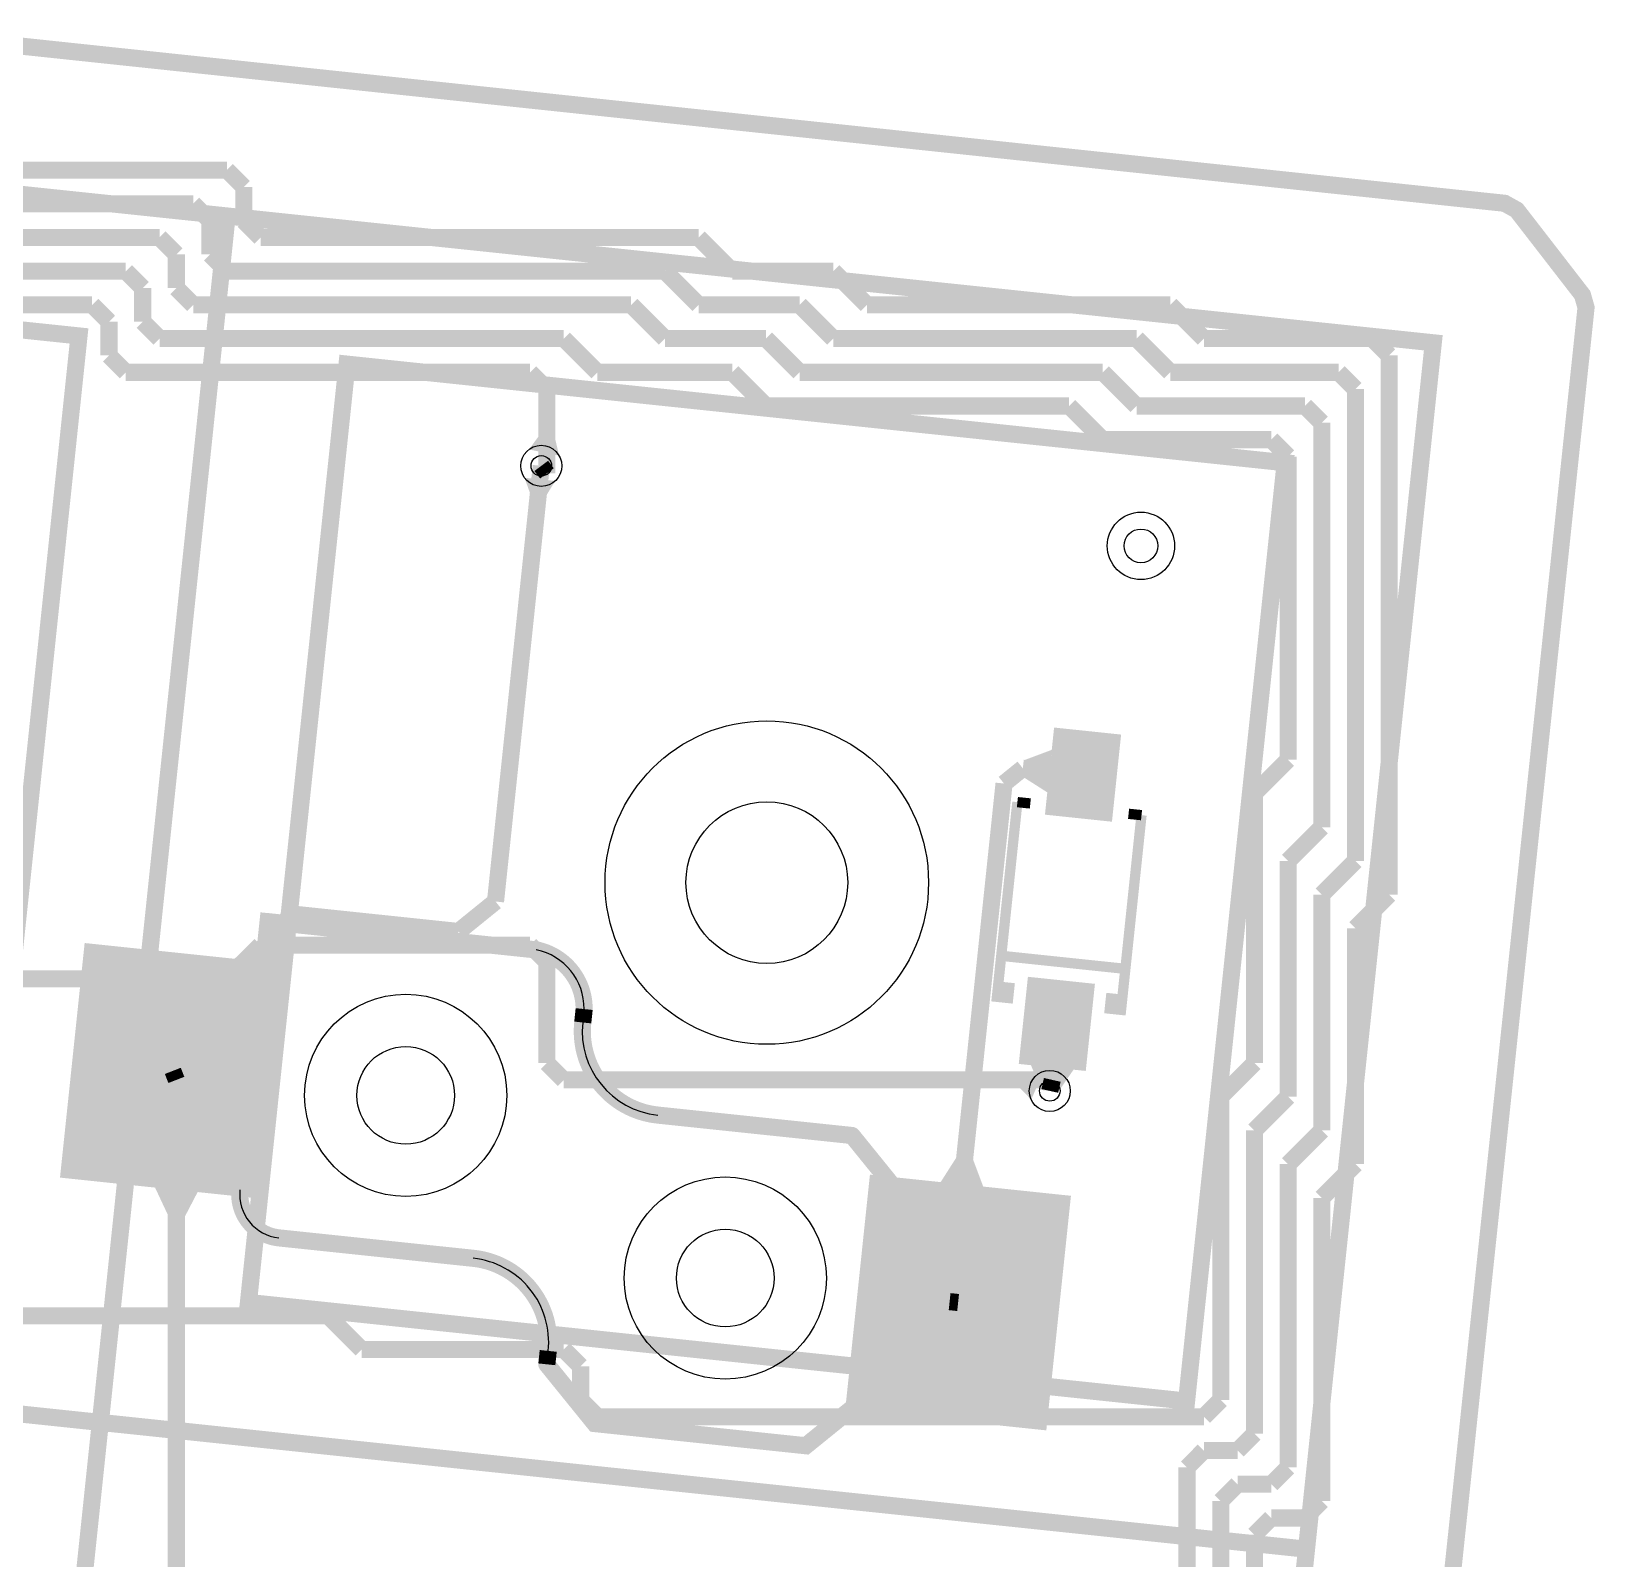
# Model space of a CAD drawing. Header units: millimetres. Extents: x -992 to -826, y 770 to 901.
# Drawn here: x -849.48 to -826.28, y 857.41 to 880.08 of the extents above; entities that cross this region are included whole.
import ezdxf

# ---------------------------------------------------------------- set-up
doc = ezdxf.new("R2010")
doc.units = ezdxf.units.MM
for name, color, linetype, true_color in [('BoardOutLine', 7, 'Continuous', 0xff00ff), ('BottomLayer', 7, 'Continuous', 0x0000ff), ('BottomPasteMaskLayer', 7, 'Continuous', 0x800000), ('BottomSilkLayer', 7, 'Continuous', 0x66cc33), ('BottomSolderMaskLayer', 7, 'Continuous', 0xaa00ff), ('Document', 7, 'Continuous', 0xffffff), ('Hole', 7, 'Continuous', 0x222222), ('Multi-Layer', 7, 'Continuous', 0xc0c0c0), ('TopLayer', 7, 'Continuous', 0xff0000), ('TopSilkLayer', 7, 'Continuous', 0xffcc00)]:
    doc.layers.add(name, color=color, linetype=linetype, true_color=true_color)

msp = doc.modelspace()

# ---------------------------------------------------------------- hatches: boundary and pattern name
at = {"layer": 'BottomLayer'}
for points in [[(-841.7091567183136, 873.4047421894845), (-842.1638481076964, 873.4525730251462), (-842.0851257302515, 873.2297536195074), (-841.8325196850394, 873.2031826263654)], [(-833.445872491745, 868.3489204978412), (-833.3100076200153, 869.6417830835663), (-834.3045212090425, 869.7463296926595), (-834.4404114808231, 868.4534417068836)], [(-834.3392913385827, 869.4155473710949), (-834.4056667513336, 868.7840233680469), (-834.7646659893321, 869.0133045466092), (-834.7381178562358, 869.2659156718315)], [(-849.0584455168912, 863.0679705359412), (-846.0748793497588, 862.754406908814), (-845.7090170180342, 866.2352298704599), (-848.6925831851664, 866.548818897638)], [(-845.8409067818136, 866.2490932181865), (-846.4724282448566, 866.3154711709425), (-846.036789433579, 866.6527813055627), (-845.7421996443994, 866.6218186436374)], [(-833.8346202692406, 864.6502921005844), (-833.6987299974601, 865.9431546863095), (-834.6932689865381, 866.0477012954027), (-834.8291592583187, 864.7548133096268)], [(-834.6476428752858, 864.7357378714759), (-834.0161214122429, 864.6693675387353), (-834.242156464313, 864.3412852425706), (-834.4947650495302, 864.367835915672)], [(-834.1200889001778, 864.5311328422658), (-834.5747752095506, 864.5790322580647), (-834.4513817627636, 864.7805740411483), (-834.1987782575566, 864.7539649479301)], [(-835.3566751333503, 862.9348768097537), (-835.9881991363984, 863.0012471424944), (-835.7589154178308, 863.360251460503), (-835.5063068326137, 863.3337033274069)], [(-837.4038608077217, 859.6307594615191), (-834.4202946405894, 859.317170434341), (-834.0544577089155, 862.7980187960377), (-837.0380238760479, 863.111582423165)], [(-847.647457454915, 862.9196799593601), (-847.015933451867, 862.8533070866143), (-847.204696469393, 862.4900457200916), (-847.4586969773941, 862.5167411734825)]]:
    msp.add_hatch(color=256, dxfattribs=at).paths.add_polyline_path(points)
at = {"layer": 'BottomPasteMaskLayer'}
for points in [[(-833.445872491745, 868.3489204978412), (-833.3100076200153, 869.6417830835663), (-834.3045212090425, 869.7463296926595), (-834.4404114808231, 868.4534417068836)], [(-849.0584455168912, 863.0679705359412), (-846.0748793497588, 862.754406908814), (-845.7090170180342, 866.2352298704599), (-848.6925831851664, 866.548818897638)], [(-833.8346202692406, 864.6502921005844), (-833.6987299974601, 865.9431546863095), (-834.6932689865381, 866.0477012954027), (-834.8291592583187, 864.7548133096268)], [(-837.4038608077217, 859.6307594615191), (-834.4202946405894, 859.317170434341), (-834.0544577089155, 862.7980187960377), (-837.0380238760479, 863.111582423165)]]:
    msp.add_hatch(color=256, dxfattribs=at).paths.add_polyline_path(points)
at = {"layer": 'BottomSilkLayer'}
for points in [[(-835.2050368300737, 865.9858902717807), (-834.8868021336043, 865.952440944882), (-834.9186614173229, 865.6493116586234), (-835.2368986537974, 865.682758445517)], [(-833.2111938023877, 865.7763271526544), (-833.5294310388622, 865.8097764795531), (-833.5612928625858, 865.5066446532894), (-833.2430556261113, 865.4731978663959)]]:
    msp.add_hatch(color=256, dxfattribs=at).paths.add_polyline_path(points)
at = {"layer": 'BottomSolderMaskLayer'}
for points in [[(-833.445872491745, 868.3489204978412), (-833.3100076200153, 869.6417830835663), (-834.3045212090425, 869.7463296926595), (-834.4404114808231, 868.4534417068836)], [(-849.0584455168912, 863.0679705359412), (-846.0748793497588, 862.754406908814), (-845.7090170180342, 866.2352298704599), (-848.6925831851664, 866.548818897638)], [(-833.8346202692406, 864.6502921005844), (-833.6987299974601, 865.9431546863095), (-834.6932689865381, 866.0477012954027), (-834.8291592583187, 864.7548133096268)], [(-837.4038608077217, 859.6307594615191), (-834.4202946405894, 859.317170434341), (-834.0544577089155, 862.7980187960377), (-837.0380238760479, 863.111582423165)]]:
    msp.add_hatch(color=256, dxfattribs=at).paths.add_polyline_path(points)
at = {"layer": 'Document'}
for points in [[(-833.7640030480062, 869.187802895606), (-833.9549758699518, 869.2078740157482), (-834.0352527305056, 868.4440843281689), (-833.8442799085599, 868.4240132080266)], [(-834.2715087630177, 868.9515976631955), (-834.2915798831599, 868.7606248412499), (-833.5277901955805, 868.680345440691), (-833.5077190754382, 868.8713182626367)], [(-846.2613360426722, 862.874470408941), (-845.8564973329948, 866.7262534925071), (-842.0047142494286, 866.3214147828297), (-841.9881330938097, 866.3207928316331), (-841.9716123720451, 866.3223379197631), (-841.9554340912306, 866.3260236727172), (-841.9398744130285, 866.331787175055), (-841.9251989396154, 866.3395300443585), (-841.9116581798789, 866.3491201106102), (-841.8994832732562, 866.3603936723225), (-841.8888820442057, 866.3731582909055), (-841.8800354546648, 866.3871960755757), (-841.8730945150469, 866.4022674027293), (-841.8681777065083, 866.4181150062941), (-841.8653689584875, 866.4344683692359), (-841.8647162160368, 866.4510483412577), (-841.8662306214056, 866.4675719038678), (-841.8698863238435, 866.4837570014776), (-841.875620920869, 866.4993273560626), (-841.8833365234752, 866.5140171832016), (-841.8929014270843, 866.5275757289902), (-841.9041523597326, 866.539771550385), (-841.9168972691062, 866.5503964659146), (-841.9309186008556, 866.5592691093157), (-841.9459770122271, 866.5662380254381), (-841.9618154576193, 866.5711842555692), (-841.9781635763272, 866.5740233680469), (-845.9562509525019, 866.9921361442724), (-845.9728507411146, 866.9927884883539), (-845.9893936621409, 866.9912685216757), (-846.0055966556982, 866.987602251833), (-846.0211824782792, 866.9818524110303), (-846.0358844465635, 866.9741173826949), (-846.0494510005389, 866.9645295180726), (-846.061650007853, 866.9532528716148), (-846.0722727357451, 866.9404803939025), (-846.0811374225962, 866.9264306301388), (-846.0880923879857, 866.9113439807026), (-846.09301862804, 866.8954785877446), (-846.0958318516638, 866.879105918212), (-846.5139446278893, 862.9010185420373), (-846.514558330854, 862.8844423259227), (-846.5130063921442, 862.8679275126252), (-846.5093152864615, 862.85175583025), (-846.5035479808034, 862.8362031533919), (-846.4958028603023, 862.8215347969594), (-846.4862120498624, 862.8080009901369), (-846.474939160225, 862.7958326076958), (-846.4621764969147, 862.785237231476), (-846.4481417796774, 862.7763956092226), (-846.433074428373, 862.7694585711893), (-846.4172314786854, 862.7645444571081), (-846.4008831973207, 862.761737097418), (-846.3843084714965, 862.7610843831916), (-846.3677900513726, 862.7625974491564), (-846.351609726583, 862.7662504837456), (-846.3360435191546, 862.7719811694205), (-846.3213569748157, 862.7796917457534), (-846.3078006330198, 862.7892506771332), (-846.2956057529657, 862.8004948966469), (-846.2849803685186, 862.8132325878568), (-846.2761057393375, 862.8272464570193), (-846.2691332587452, 862.842297439924), (-846.2641818710924, 862.8581287801173), (-846.2613360426722, 862.874470408941)], [(-842.0172237744476, 866.3231623063248), (-841.9778346279161, 866.3139388754346), (-841.9389878027437, 866.3026472539439), (-841.9007918115607, 866.2893189832603), (-841.8633533489929, 866.2739912938578), (-841.8267769936261, 866.2567070012788), (-841.7911649158829, 866.2375143865357), (-841.756616592624, 866.2164670612456), (-841.723228529276, 866.1936238178739), (-841.6910939902579, 866.1690484655071), (-841.6603027384609, 866.1428096516114), (-841.6309407845107, 866.1149806702774), (-841.6030901465087, 866.0856392574834), (-841.576828620928, 866.0548673739524), (-841.5522295653004, 866.0227509762077), (-841.5293616933039, 865.9893797764657), (-841.5082888828213, 865.9548469920395), (-841.4890699975067, 865.9192490849504), (-841.4717587223599, 865.8826854924755), (-841.4564034137653, 865.8452583493862), (-841.4430469644151, 865.8070722026491), (-841.4317266834962, 865.7682337193912), (-841.4224741924717, 865.7288513889407), (-841.4153153367521, 865.6890352197797), (-841.4102701134996, 865.6488964322521), (-841.4073526157692, 865.6085471478858), (-841.406570993142, 865.5681000762003), (-841.4058231876621, 865.5520732510773), (-841.4030606837789, 865.5362686027469), (-841.3983275707919, 865.5209383718937), (-841.3916993887344, 865.5063272275454), (-841.3832819227622, 865.4926683621766), (-841.3732095148318, 865.4801797699804), (-841.3616429196168, 865.4690607677012), (-841.3487667388769, 865.4594888135584), (-841.3347864752329, 865.4516166750304), (-841.319925252364, 865.4455699906998), (-841.3044202539743, 865.4414452650736), (-841.2885189383642, 865.439308328381), (-841.2724750890197, 865.4391932859282), (-841.2565447642511, 865.441101973782), (-841.2409822105275, 865.4450039294655), (-841.2260358047271, 865.4508368781371), (-841.2119440900657, 865.4585077264904), (-841.1989319689699, 865.4678940485147), (-841.1872071136554, 865.4788460394028), (-841.1769566516988, 865.4911889064211), (-841.1683441794984, 865.5047256585852), (-841.1615071512919, 865.5192402506175), (-841.1565546853994, 865.5345010310084), (-841.1535658227062, 865.5502644391538), (-841.1525882651766, 865.5662788925579), (-841.1533240555511, 865.6129698495015), (-841.1561972708089, 865.6595781264689), (-841.1612018822198, 865.7060059275411), (-841.1683273888468, 865.7521558354836), (-841.1775588395801, 865.797931016151), (-841.1888768645083, 865.8432354216709), (-841.2022577155608, 865.8879739919754), (-841.2176733163375, 865.9320528542619), (-841.2350913210207, 865.9753795199614), (-841.2544751822439, 866.0178630788032), (-841.2757842277781, 866.0594143895671), (-841.2989737458721, 866.0999462671248), (-841.3239950790688, 866.1393736653758), (-841.3507957263014, 866.1776138556957), (-841.3793194530533, 866.2145866005216), (-841.4095064093525, 866.2502143217112), (-841.4412932553524, 866.2844222633207), (-841.4746132942339, 866.3171386484622), (-841.5093966121526, 866.348294829909), (-841.545570224936, 866.3778254341355), (-841.583058231222, 866.4056684984869), (-841.6217819717199, 866.4317656011928), (-841.6616601942565, 866.4560619839503), (-841.7026092242644, 866.4785066668217), (-841.7445431403521, 866.4990525552017), (-841.7873739545887, 866.5176565386356), (-841.8310117971249, 866.5342795812744), (-841.8753651047623, 866.5488868037826), (-841.9203408130765, 866.5614475565238), (-841.9658445516892, 866.5719354838711), (-841.9823000377949, 866.5742245067705), (-841.9989135223788, 866.5743460747985), (-842.0154007441082, 866.5722981078925), (-842.0314796020431, 866.5681156473347), (-842.0468749824607, 866.5618702561861), (-842.0613234661291, 866.5536687948229), (-842.0745778354819, 866.5436515925256), (-842.0864113045805, 866.531990046406), (-842.0966213994838, 866.5188836887552), (-842.1050334226339, 866.5045567729906), (-842.11150344198, 866.4892544366178), (-842.1159207536948, 866.4732385068596), (-842.118209776349, 866.4567830207199), (-842.1183313441295, 866.4401695361341), (-842.1162833769778, 866.4236823144352), (-842.1121009161803, 866.4076034565627), (-842.1058555248023, 866.392208076238), (-842.0976540632239, 866.3777595926919), (-842.087636860729, 866.3645052234883), (-842.0759753144332, 866.3526717545635), (-842.0628689566302, 866.3424616598555), (-842.0485420407402, 866.3340496369188), (-842.033239704271, 866.3275796178009), (-842.017223774447, 866.3231623063247)], [(-834.1583261366524, 865.1398399796801), (-834.349298958598, 865.1599110998224), (-834.2690220980443, 865.9237007874017), (-834.0780492760987, 865.9036271272544)], [(-841.4058674117349, 865.581612903226), (-841.4267818135637, 865.3826060452122), (-841.42740376476, 865.3660248895935), (-841.4258586766298, 865.3495041678291), (-841.4221729236755, 865.3333258870149), (-841.4164094213376, 865.317766208813), (-841.408666552034, 865.3030907354001), (-841.3990764857822, 865.289549975664), (-841.38780292407, 865.2773750690416), (-841.375038305487, 865.2667738399913), (-841.361000520817, 865.2579272504505), (-841.3459291936636, 865.2509863108327), (-841.330081590099, 865.2460695022942), (-841.3137282271573, 865.2432607542735), (-841.2971482551357, 865.2426080118228), (-841.2806246925257, 865.2441224171915), (-841.2644395949162, 865.2477781196292), (-841.2488692403313, 865.2535127166547), (-841.2341794131924, 865.2612283192607), (-841.2206208674039, 865.2707932228697), (-841.2084250460091, 865.2820441555176), (-841.1978001304794, 865.2947890648909), (-841.1889274870783, 865.3088103966401), (-841.1819585709557, 865.3238688080112), (-841.1770123408245, 865.3397072534032), (-841.1741732283465, 865.3560553721109), (-841.1532562865127, 865.5550622301246), (-841.1526040692229, 865.5716619864651), (-841.1541241347088, 865.58820486103), (-841.1577904742289, 865.6044078006546), (-841.1635403556988, 865.6199935685546), (-841.1712753970544, 865.6346954879253), (-841.1808632495956, 865.6482620048549), (-841.1921398625107, 865.6604609924817), (-841.2049122898297, 865.6710837227491), (-841.2189619917841, 865.6799484378007), (-841.2340485740829, 865.6869034599068), (-841.249913901125, 865.6918297867134), (-841.2662865127709, 865.6946431274043), (-841.2828862691016, 865.6952953449415), (-841.2994291436892, 865.6937752797021), (-841.3156320833684, 865.6901089404233), (-841.3312178513543, 865.6843590591857), (-841.3459197708402, 865.6766240180493), (-841.3594862879127, 865.6670361657101), (-841.3716852757075, 865.6557595529769), (-841.3823080061652, 865.6429871258161), (-841.3911727214261, 865.6289374239938), (-841.3981277437571, 865.6138508417987), (-841.4030540708, 865.59798551483), (-841.4058674117349, 865.5816129032261)], [(-841.1736347472696, 865.3563322326646), (-841.177688665186, 865.3075059292305), (-841.1796090104964, 865.258549270527), (-841.1793921279173, 865.2095554431662), (-841.177038430274, 865.1606177045086), (-841.1725523977154, 865.1118292051527), (-841.1659425691855, 865.0632828116273), (-841.1572215261704, 865.0150709296246), (-841.1464058687502, 864.9672853281103), (-841.1335161840013, 864.920016964646), (-841.1185770068099, 864.8733558122561), (-841.1016167731709, 864.8273906881681), (-841.0826677660621, 864.7822090847536), (-841.0617660539939, 864.737897002991), (-841.0389514223559, 864.6945387887664), (-841.0142672976866, 864.652216972326), (-840.9877606650133, 864.6110121111826), (-840.9594819784182, 864.57100263678), (-840.9294850650022, 864.5322647052009), (-840.8978270224266, 864.4948720522087), (-840.8645681102314, 864.4588958528943), (-840.8297716351335, 864.4244045861985), (-840.7935038305262, 864.3914639045651), (-840.7558337304064, 864.3601365089745), (-840.7168330379724, 864.3304820295965), (-840.6765759891398, 864.302556912286), (-840.6351392112374, 864.2764143111418), (-840.5926015771508, 864.25210398733), (-840.5490440551919, 864.229672214366), (-840.5045495549788, 864.2091616900358), (-840.4592027696225, 864.1906114551218), (-840.4130900145169, 864.1740568190913), (-840.3662990630424, 864.1595292928868), (-840.3189189794928, 864.1470565289454), (-840.2710399495458, 864.1366622685653), (-840.2227531085996, 864.1283662967139), (-840.1741503683008, 864.1221844043689), (-840.1577535786163, 864.1193969251444), (-840.1418616638775, 864.1144906232454), (-840.1267471815522, 864.1075496451856), (-840.1126693555977, 864.0986930335998), (-840.0998696305884, 864.0880726855796), (-840.0885675307723, 864.0758707475312), (-840.0789568950768, 864.0622964912379), (-840.0712025526349, 864.0475827247018), (-840.0654374958501, 864.0319817993236), (-840.0617605994838, 864.0157612818997), (-840.0602349248838, 863.9991993656639), (-840.0608866384381, 863.9825800990786), (-840.0637045628026, 863.9661885142052), (-840.0686403686011, 863.950305738204), (-840.0756094033073, 863.9352041718067), (-840.0844921430953, 863.9211428174535), (-840.0951362427567, 863.9083628372193), (-840.1073591485277, 863.8970834167156), (-840.1209512290143, 863.8874980059036), (-840.1356793705166, 863.8797710012917), (-840.1512909750934, 863.8740349264207), (-840.1675182927925, 863.8703881589917), (-840.1840830137505, 863.8688932436202), (-840.2007010414022, 863.8695758191518), (-840.2543530909691, 863.8762813055716), (-840.3077005285545, 863.8850879436326), (-840.360661100065, 863.8959821547626), (-840.4131531478993, 863.9089471416514), (-840.4650957368524, 863.9239629141497), (-840.5164087789058, 863.941006320091), (-840.5670131567124, 863.9600510809894), (-840.6168308455833, 863.9810678325562), (-840.6657850337913, 864.0040241699766), (-840.7138002410031, 864.0288846978726), (-840.7608024346596, 864.0556110848777), (-840.8067191441229, 864.0841621227383), (-840.8514795724163, 864.1144937898514), (-840.8950147053826, 864.1465593191388), (-840.9372574180938, 864.1803092701557), (-840.9781425783493, 864.215691605321), (-841.0176071470988, 864.2526517701513), (-841.0555902756406, 864.2911327773761), (-841.0920333994411, 864.3310752948046), (-841.1268803284331, 864.3724177368066), (-841.1600773336527, 864.4150963592693), (-841.1915732300816, 864.4590453578815), (-841.2213194555674, 864.5041969695936), (-841.2492701456988, 864.5504815771003), (-841.2753822045229, 864.5978278161783), (-841.2996153709918, 864.6461626857214), (-841.3219322810405, 864.6954116602969), (-841.3422985251962, 864.7454988050534), (-841.3606827016331, 864.7963468928011), (-841.377056464589, 864.8478775230857), (-841.3913945680714, 864.9000112430699), (-841.4036749047822, 864.9526676700389), (-841.4138785402043, 865.0057656153384), (-841.4219897417963, 865.0592232095566), (-841.4279960032493, 865.1129580287544), (-841.4318880637699, 865.1668872215517), (-841.4336599223593, 865.2209276368721), (-841.433308847066, 865.2749959521501), (-841.4308353791977, 865.3290088018025), (-841.4262433324868, 865.382882905766), (-841.4234558532625, 865.3992796954508), (-841.4185495513636, 865.4151716101898), (-841.411608573304, 865.4302860925154), (-841.4027519617183, 865.4443639184702), (-841.3921316136981, 865.4571636434799), (-841.3799296756497, 865.4684657432962), (-841.3663554193563, 865.4780763789919), (-841.35164165282, 865.485830721434), (-841.3360407274417, 865.4915957782191), (-841.3198202100177, 865.4952726745854), (-841.3032582937816, 865.4967983491855), (-841.2866390271962, 865.4961466356312), (-841.2702474423226, 865.4933287112667), (-841.2543646663212, 865.4883929054681), (-841.2392630999236, 865.4814238707618), (-841.2252017455703, 865.4725411309736), (-841.2124217653361, 865.4618970313119), (-841.2011423448324, 865.4496741255406), (-841.1915569340204, 865.4360820450538), (-841.1838299294086, 865.4213539035511), (-841.1780938545376, 865.4057422989741), (-841.1744470871088, 865.3895149812748), (-841.1729521717376, 865.3729502603164), (-841.1736347472696, 865.3563322326646)], [(-841.932153924308, 860.2176022352046), (-841.2201600203201, 859.3383616967235), (-841.2088810578399, 859.3261634729861), (-841.1961063026461, 859.31554192476), (-841.182054365145, 859.3066788152918), (-841.1669657117662, 859.2997258162127), (-841.1510985499349, 859.2948019120302), (-841.134724409449, 859.2919913639829), (-838.001965963932, 858.962725425451), (-837.9853655152524, 858.9620704477957), (-837.9688216051909, 858.963587989218), (-837.9526173365624, 858.9672520812348), (-837.9370300001674, 858.9730000231448), (-837.9223263297341, 858.9807334549755), (-837.9087579375159, 858.9903200406402), (-836.9745796291593, 859.7468021336044), (-836.9623814054219, 859.7580810960847), (-836.9517598571958, 859.7708558512785), (-836.9428967477276, 859.7849077887795), (-836.9359437486485, 859.7999964421583), (-836.9310198444659, 859.8158636039897), (-836.9282092964187, 859.8322377444756), (-836.5989433578868, 862.9649961899926), (-836.5982880119303, 862.981596494243), (-836.5998051524059, 862.9981403107407), (-836.6034688180973, 863.0143445426952), (-836.6092163165782, 863.0299319042662), (-836.616949297001, 863.0446356654624), (-836.626535433071, 863.0582042164086), (-837.2050215900433, 863.7725730251462), (-837.2163005525235, 863.7847712488837), (-837.2290753077174, 863.7953927971097), (-837.2431272452184, 863.804255906578), (-837.2582158985972, 863.8112089056572), (-837.2740830604286, 863.8161328098396), (-837.2904572009145, 863.8189433578868), (-840.124856489713, 864.1168503937009), (-840.141437645332, 864.1174723448976), (-840.1579583670966, 864.1159272567676), (-840.174136647911, 864.1122415038135), (-840.1896963261132, 864.1064780014757), (-840.2043717995264, 864.0987351321721), (-840.2179125592627, 864.0891450659204), (-840.2300874658854, 864.0778715042082), (-840.2406886949359, 864.0651068856251), (-840.2495352844768, 864.0510691009549), (-840.2564762240949, 864.0359977738013), (-840.2613930326334, 864.0201501702365), (-840.2642017806542, 864.0037968072947), (-840.2648545231049, 863.987216835273), (-840.263340117736, 863.9706932726629), (-840.2596844152982, 863.9545081750531), (-840.2539498182726, 863.938937820468), (-840.2462342156664, 863.924247993329), (-840.2366693120573, 863.9106894475404), (-840.225418379409, 863.8984936261456), (-840.2126734700355, 863.8878687106161), (-840.198652138286, 863.878996067215), (-840.1835937269146, 863.8720271510925), (-840.1677552815224, 863.8670809209615), (-840.1514071628144, 863.8642418084838), (-837.3693218186437, 863.571833883668), (-836.8570510541022, 862.9392303784609), (-837.1753187706377, 859.91110490221), (-838.0277317754636, 859.2208331216664), (-841.0558572517145, 859.539103378207), (-841.7347320294641, 860.3774726949455), (-841.7460101565881, 860.3896732016891), (-841.7587842834421, 860.4002972404382), (-841.7728358411794, 860.409163030949), (-841.7879244037572, 860.4161188770914), (-841.8037918016931, 860.4210457624126), (-841.8201665394159, 860.4238593865408), (-841.8367684406303, 860.4245116075882), (-841.8533134422105, 860.4229912658722), (-841.8695184545996, 860.4193243748604), (-841.8851062055498, 860.4135736760732), (-841.899809984327, 860.4058375655585), (-841.9133782052062, 860.396248410309), (-841.9255787121721, 860.3849702834256), (-841.9362027511729, 860.372196156781), (-841.9450685419607, 860.3581445992185), (-841.9520243884007, 860.3430560367777), (-841.9569512740346, 860.3271886389389), (-841.9597648984856, 860.3108139012716), (-841.9604171198603, 860.2942120000702), (-841.9588967784704, 860.2776669984598), (-841.955229887778, 860.2614619859985), (-841.949479189298, 860.2458742349351), (-841.9417430790733, 860.2311704560052), (-841.9321539240913, 860.2176022349371)], [(-845.7955575311152, 862.2998501397004), (-845.8281098067469, 862.3043061443774), (-845.8603180405578, 862.3107973924278), (-845.89205511358, 862.3192982642927), (-845.9231957664155, 862.3297752088598), (-845.9536170936083, 862.3421868758835), (-845.9831990287262, 862.3564842791848), (-846.0118248182367, 862.3726109899893), (-846.0393814823086, 862.3905033596399), (-846.0657602607183, 862.4100907708033), (-846.0908570421038, 862.431295916183), (-846.1145727748692, 862.4540351036327), (-846.1368138581207, 862.4782185864728), (-846.1574925110883, 862.5037509177006), (-846.1765271195787, 862.5305313266986), (-846.193842558088, 862.5584541169551), (-846.2093704863063, 862.5874090832256), (-846.2230496188423, 862.6172819464888), (-846.2348259671035, 862.6479548049814), (-846.2446530523772, 862.6793065995314), (-846.2524920892726, 862.7112135913519), (-846.2583121387977, 862.743549850412), (-846.2620902304695, 862.7761877524554), (-846.2638114529733, 862.8089984827059), (-846.2634690130141, 862.8418525442714), (-846.2610642621287, 862.8746202692407), (-846.2604120443524, 862.8912200258769), (-846.2619321094357, 862.907762900795), (-846.2655984486431, 862.923965840813), (-846.2713483298929, 862.9395516091298), (-846.279083371121, 862.9542535289231), (-846.288671223625, 862.9678200462645), (-846.2999478365871, 862.9800190342764), (-846.3127202640294, 862.9906417648879), (-846.326769966173, 862.9995064802295), (-846.3418565487144, 863.006461502561), (-846.3577218760386, 863.0113878295199), (-846.3740944879913, 863.0142011702845), (-846.3906942446373, 863.0148533878134), (-846.4072371195327, 863.0133333224836), (-846.4234400594961, 863.0096669830348), (-846.4390258277272, 863.0039171015527), (-846.4537277474052, 862.9961820601054), (-846.4672942646038, 862.9865942073993), (-846.4794932524476, 862.9753175942556), (-846.4901159828687, 862.962545166655), (-846.4989806980009, 862.9484954643792), (-846.5059357201077, 862.9334088817342), (-846.5108620468302, 862.9175435543366), (-846.5136753873509, 862.901170942342), (-846.5168658131922, 862.8606153375434), (-846.5179292153682, 862.8199483352759), (-846.5168626787984, 862.7792814150904), (-846.5136691271554, 862.7387260563133), (-846.5083573148518, 862.6983934324503), (-846.5009418030406, 862.6583941064284), (-846.4914429197001, 862.6188377275129), (-846.4798867039084, 862.5798327307278), (-846.4663048344635, 862.5414860396058), (-846.4507345430429, 862.5039027730807), (-846.433218512141, 862.4671859573273), (-846.413804758065, 862.4314362433381), (-846.3925464993082, 862.3967516310114), (-846.3695020106638, 862.3632272005055), (-846.3447344634774, 862.3309548515982), (-846.3183117524768, 862.3000230517637), (-846.2903063096535, 862.2705165936587), (-846.2607949057068, 862.2425163626825), (-846.2298584395937, 862.2160991152472), (-846.1975817167627, 862.1913372683672), (-846.164053216678, 862.168298701144), (-846.1293648502733, 862.147046568691), (-846.093611707998, 862.1276391290077), (-846.0568917991478, 862.1101295832776), (-846.0193057831948, 862.0945659300305), (-845.9809566938504, 862.0809908335636), (-845.9419496566229, 862.0694415069878), (-845.9023916006381, 862.0599496102158), (-845.8623909655175, 862.0525411631737), (-845.8220574041148, 862.0472364744732), (-845.8054345364487, 862.0465494639171), (-845.7888644964772, 862.0480412709718), (-845.7726316435158, 862.0516862946589), (-845.7570145503962, 862.0574219825379), (-845.742281222864, 862.0651499041714), (-845.7286845003171, 862.0747374402955), (-845.7164577168165, 862.0860200587052), (-845.7058106968284, 862.0988041378007), (-845.696926154415, 862.1128702893374), (-845.6899565576697, 862.127977123359), (-845.6850215122038, 862.1438653907031), (-845.6822057085885, 862.1602624319895), (-845.6815574689759, 862.176886856742), (-845.6830879178394, 862.1934533723451), (-845.6867707910669, 862.2096776799647), (-845.6925428866798, 862.2252813534163), (-845.7003051494456, 862.2399966172502), (-845.7099243707705, 862.2535709420604), (-845.7212354746983, 862.2657713781543), (-845.7340443507876, 862.2763885532155), (-845.7481311852513, 862.2852402653516), (-845.7632542331922, 862.2921746098716), (-845.7791539672003, 862.2970725861295), (-845.7955575311152, 862.2998501397004)], [(-842.911742443485, 861.9965455930914), (-845.7958826517654, 862.2996799593601), (-845.8124588678796, 862.3002936623243), (-845.8289736811766, 862.2987417236141), (-845.8451453635515, 862.295050617931), (-845.8606980404091, 862.2892833122726), (-845.8753663968412, 862.2815381917715), (-845.8889002036633, 862.2719473813313), (-845.901068586104, 862.260674491694), (-845.9116639623232, 862.247911828384), (-845.9205055845764, 862.2338771111469), (-845.9274426226095, 862.2188097598427), (-845.9323567366906, 862.2029668101553), (-845.9351640963806, 862.1866185287911), (-845.935816810607, 862.1700438029673), (-845.9343037446422, 862.1535253828436), (-845.9306507100533, 862.1373450580543), (-845.9249200243786, 862.1217788506262), (-845.917209448046, 862.1070923062874), (-845.9076505166666, 862.0935359644918), (-845.8964062971535, 862.0813410844377), (-845.883668605944, 862.0707156999905), (-845.869654736782, 862.0618410708094), (-845.8546037538778, 862.0548685902168), (-845.8387724136849, 862.0499172025636), (-845.8224307848617, 862.0470713741429), (-842.9382931165864, 861.7439370078741), (-842.9217119609674, 861.7433150566776), (-842.9051912392028, 861.7448601448077), (-842.8890129583885, 861.7485458977619), (-842.8734532801865, 861.7543094000997), (-842.8587778067734, 861.7620522694033), (-842.8452370470371, 861.7716423356551), (-842.8330621404145, 861.7829158973673), (-842.8224609113641, 861.7956805159503), (-842.8136143218233, 861.8097183006204), (-842.8066733822053, 861.824789627774), (-842.8017565736668, 861.8406372313386), (-842.798947825646, 861.8569905942804), (-842.7982950831953, 861.8735705663022), (-842.7998094885642, 861.8900941289122), (-842.8034651910019, 861.9062792265219), (-842.8091997880274, 861.9218495811069), (-842.8169153906335, 861.936539408246), (-842.8264802942426, 861.9500979540344), (-842.8377312268908, 861.9622937754293), (-842.8504761362643, 861.9729186909589), (-842.8644974680137, 861.98179133436), (-842.879555879385, 861.9887602504824), (-842.895394324777, 861.9937064806136), (-842.911742443485, 861.9965455930914)], [(-841.9385445770893, 860.5098653797309), (-841.9344861602254, 860.5586940913097), (-841.9325615461831, 860.6076533568544), (-841.9327743987859, 860.6566499742444), (-841.9351243128334, 860.7055906702535), (-841.9396068148726, 860.7543822781114), (-841.9462133717138, 860.8029319148617), (-841.9549314066752, 860.8511471581805), (-841.9657443235245, 860.8989362223176), (-841.9786315380727, 860.9462081328256), (-841.9935685173591, 860.9928728997455), (-842.0105268263546, 861.038841688917), (-842.0294741820921, 861.0840269910898), (-842.0503745151226, 861.1283427885113), (-842.0731880381792, 861.1717047186763), (-842.0978713219191, 861.2140302349248), (-842.1243773775984, 861.2552387635834), (-842.1526557465234, 861.2952518573509), (-842.182652596106, 861.3339933446352), (-842.2143108223445, 861.3713894745595), (-842.2475701585298, 861.4073690573587), (-842.282367289973, 861.4418635999011), (-842.3186359745357, 861.474807436077), (-842.3563071687329, 861.5061378518042), (-842.3953091591691, 861.5357952044154), (-842.4355676990558, 861.5637230361979), (-842.4770061495539, 861.5898681818699), (-842.5195456256672, 861.6141808697897), (-842.5631051464143, 861.6366148167044), (-842.6076017889885, 861.6571273158576), (-842.6529508466158, 861.6756793182889), (-842.6990659898077, 861.6922355071702), (-842.7458594307047, 861.7067643650367), (-842.7932420901941, 861.7192382337868), (-842.8411237674878, 861.7296333673324), (-842.8894133118339, 861.7379299768046), (-842.9380187960377, 861.7441122682247), (-842.9544155857221, 861.7468997474494), (-842.9703075004606, 861.7518060493485), (-842.9854219827859, 861.7587470274084), (-842.9994998087402, 861.7676036389942), (-843.0122995337495, 861.7782239870144), (-843.0236016335655, 861.7904259250628), (-843.0332122692607, 861.8040001813561), (-843.0409666117026, 861.8187139478921), (-843.0467316684874, 861.8343148732702), (-843.0504085648536, 861.850535390694), (-843.0519342394535, 861.8670973069297), (-843.0512825258993, 861.8837165735149), (-843.0484646015348, 861.9001081583882), (-843.0435287957364, 861.9159909343894), (-843.0365597610303, 861.9310925007866), (-843.0276770212423, 861.9451538551397), (-843.017032921581, 861.9579338353739), (-843.0048100158101, 861.9692132558775), (-842.9912179353237, 861.9787986666896), (-842.9764897938214, 861.9865256713015), (-842.9608781892448, 861.9922617461726), (-842.9446508715458, 861.9959085136018), (-842.9280861505879, 861.9974034289734), (-842.9114681229364, 861.9967208534418), (-842.8578136022799, 861.9900150186329), (-842.8044637251496, 861.9812078387461), (-842.7515007569929, 861.9703128944419), (-842.6990063666434, 861.9573469857119), (-842.6470615003885, 861.9423301059718), (-842.5957462571503, 861.9252854112322), (-842.5451397649726, 861.906239184392), (-842.4953200590064, 861.8852207947107), (-842.4463639611788, 861.8622626525198), (-842.3983469617344, 861.8374001592474), (-842.3513431028291, 861.8106716528285), (-842.3054248643576, 861.7821183485883), (-842.2606630521889, 861.7517842756877), (-842.2171266889841, 861.7197162092313), (-842.1748829077633, 861.6859635981391), (-842.1339968483869, 861.6505784888975), (-842.09453155711, 861.6136154453028), (-842.0565478893645, 861.575131464324), (-842.0201044159212, 861.5351858882143), (-841.9852573325724, 861.4938403130042), (-841.9520603734793, 861.4511584935217), (-841.9205647283135, 861.4072062450815), (-841.890818963322, 861.3620513419985), (-841.8628689464392, 861.3157634130794), (-841.836757776558, 861.2684138342555), (-841.8125257170711, 861.220075618521), (-841.7902101337854, 861.1708233033472), (-841.7698454373038, 861.1207328357453), (-841.751463029964, 861.0698814551567), (-841.7350912574165, 861.01834757435), (-841.7207553649146, 860.9662106585077), (-841.7084774583878, 860.9135511026923), (-841.6982764703534, 860.8604501078759), (-841.6901681307226, 860.8069895557295), (-841.6841649425455, 860.7532518823608), (-841.6802761627313, 860.6993199511983), (-841.6785077877736, 860.6452769252155), (-841.6788625445047, 860.5912061386944), (-841.68133988589, 860.537190968723), (-841.685935991872, 860.4833147066296), (-841.6887234710964, 860.4669179169448), (-841.6936297729952, 860.4510260022057), (-841.7005707510548, 860.4359115198802), (-841.7094273626406, 860.4218336939254), (-841.7200477106608, 860.4090339689157), (-841.7322496487091, 860.3977318690993), (-841.7458239050025, 860.3881212334036), (-841.7605376715387, 860.3803668909615), (-841.7761385969171, 860.3746018341765), (-841.7923591143411, 860.3709249378101), (-841.8089210305773, 860.3693992632101), (-841.8255402971627, 860.3700509767643), (-841.8419318820363, 860.3728689011289), (-841.8578146580377, 860.3778047069275), (-841.8729162244351, 860.3847737416338), (-841.8869775787884, 860.393656481422), (-841.8997575590226, 860.4043005810836), (-841.9110369795264, 860.416523486855), (-841.9206223903385, 860.4301155673418), (-841.9283493949503, 860.4448437088444), (-841.9340854698212, 860.4604553134214), (-841.93773223725, 860.4766826311208), (-841.9392271526212, 860.493247352079), (-841.9385445770893, 860.509865379731)]]:
    msp.add_hatch(color=256, dxfattribs=at).paths.add_polyline_path(points)
at = {"layer": 'TopLayer'}
for points in [[(-841.6508331216663, 873.7804927609857), (-842.0986283972569, 873.8727457454917), (-841.9586791973585, 874.0617551435105), (-841.7046786893575, 874.009425958852)], [(-834.4640538481078, 864.6440386080774), (-834.6437998475998, 864.2236525273053), (-834.804409448819, 864.390726441453), (-834.6958039116079, 864.644726949454)]]:
    msp.add_hatch(color=256, dxfattribs=at).paths.add_polyline_path(points)

# ---------------------------------------------------------------- linework, layer by layer
at = {"layer": 'BoardOutLine', "const_width": 0.25400050800101603}
msp.add_lwpolyline([(-869.8670815341632, 900.5844297688596), (-868.7642367284735, 899.4323850647703), (-868.6922275844553, 899.2530353060707), (-868.6922275844553, 889.7449580899163), (-868.5978917957837, 889.3777241554485), (-868.0715265430532, 888.4208026416054), (-868.0405384810771, 888.2800101600205), (-868.5067310134622, 881.6133096266194), (-868.0690373380747, 880.8317754635511), (-867.2623825247651, 880.411836423673), (-866.381457962916, 880.494564389129), (-865.1921767843537, 881.4314452628906), (-865.004216408433, 881.4856743713489), (-827.6175768351538, 877.5254254508511), (-827.4390652781307, 877.4258826517655), (-826.4626365252732, 876.1647955295912), (-826.4097790195581, 875.9788163576329), (-834.1328422656846, 802.7903479806961)], dxfattribs=at)
at = {"layer": 'BottomLayer', "const_width": 0.25400050800101603}
for points in [[(-841.9154432308866, 873.6292100584203), (-842.5948945897893, 867.1647955295912)], [(-835.0473456946916, 868.9153162306326), (-834.7681991363984, 869.1413766827535)], [(-834.7680975361951, 869.1414782829568), (-833.8752857505716, 869.0474980949964)], [(-835.8554737109475, 861.2275844551691), (-835.0472440944883, 868.9154178308358)], [(-842.5948945897893, 867.1647955295912), (-843.1444246888495, 866.7197866395734)], [(-845.6306832613666, 866.9812039624081), (-847.3837947675896, 864.6515113030227)], [(-843.1444246888495, 866.7197866395734), (-845.6307340614683, 866.9811277622557)], [(-834.2639065278131, 865.3489966979936), (-834.3685547371095, 864.3545847091696)], [(-847.3838455676912, 864.651612903226), (-847.3316992633986, 864.5177292354587)], [(-847.3317246634494, 864.5176530353062), (-847.3317246634494, 855.2677165354332)], [(-835.7290576581154, 861.2143510287023), (-835.8553721107444, 861.2276352552707)]]:
    msp.add_lwpolyline(points, dxfattribs=at)
at = {"layer": 'BottomSilkLayer'}
for points, const_width in [([(-835.1372364744731, 865.9021082042166), (-834.8495300990603, 868.6394970789943)], 0.15240030480060962), ([(-834.8495300990603, 868.6394970789943), (-834.6575565151131, 868.6193040386082)], 0.15240030480060962), ([(-833.0072136144273, 868.4458470916943), (-833.1991871983745, 868.4660401320805)], 0.15240030480060962), ([(-833.2949199898401, 865.7084836169674), (-833.0072136144273, 868.4458470916943)], 0.15240030480060962), ([(-846.0799085598172, 865.8214376428755), (-845.9702565405132, 866.8647193294388), (-845.9702565405132, 866.8647193294388), (-841.9916687833377, 866.446532893066)], 0.25400050800101603), ([(-833.2966217932437, 866.1706375412753), (-835.0394970789943, 866.3538227076456)], 0.15240030480060962), ([(-841.2790195580392, 865.5686563373129), (-841.2999491998985, 865.3695961391925)], 0.25400050800101603), ([(-840.1879603759209, 863.995580391161), (-837.3038608077217, 863.6924561849125)], 0.25400050800101603), ([(-836.7253492506986, 862.9780289560581), (-837.3038608077217, 863.6924307848617), (-837.3038608077217, 863.6924561849125)], 0.25400050800101603), ([(-846.3876301752605, 862.8877317754637), (-846.3510541021083, 863.2358394716791)], 0.25400050800101603), ([(-836.7253492506986, 862.9780289560581), (-836.7619253238507, 862.629997459995)], 0.25400050800101603), ([(-842.9247396494794, 861.870408940818), (-845.8088138176278, 862.1735331470665)], 0.25400050800101603), ([(-841.8334518669038, 860.2975361950726), (-841.8125476250954, 860.4964439928881)], 0.25400050800101603), ([(-837.0336042672086, 860.0444246888495), (-837.0545085090171, 859.845516891034), (-837.988696977394, 859.0890271780545), (-841.1214376428754, 859.4182880365762), (-841.8334518669038, 860.2975361950726)], 0.25400050800101603)]:
    msp.add_lwpolyline(points, dxfattribs=dict(at, const_width=const_width))
for centre, radius, start, end in [((-842.1714428844992, 865.5738808607887), 0.8924307848615699, 359.5913521601815, 78.33234764142146), ((-840.0573325381499, 865.2387226305152), 1.2499872999746, 174.00230002252937, 264.00109664424707), ((-845.7412137460975, 862.8198021843501), 0.6499872999746, 173.99998958284976, 263.9999292158394), ((-843.0556771267078, 860.6271014382393), 1.2499872999746, 353.9999661801262, 84.00005415067403)]:
    msp.add_arc(centre, radius, start, end, dxfattribs=at)
at = {"layer": 'Document', "const_width": 0.25400050800101603}
for points in [[(-848.4598679197359, 859.4354330708663), (-846.5783591567184, 877.3368808737619), (-864.4797815595632, 879.2183896367794), (-866.3612903225808, 861.3169672339346), (-848.4598679197359, 859.4354330708663)], [(-830.5584455168911, 857.5539243078488), (-828.6769113538228, 875.4553467106936), (-846.5783591567184, 877.3368808737619), (-848.4598679197359, 859.4354330708663), (-830.5584455168911, 857.5539243078488)], [(-850.3413766827534, 841.5340106680214), (-848.4598679197359, 859.4354330708663), (-866.3612903225808, 861.3169672339346), (-868.2428244856491, 843.415519431039), (-850.3413766827534, 841.5340106680214)], [(-832.4399542799086, 839.652501905004), (-830.5584455168911, 857.5539243078488), (-848.4598679197359, 859.4354330708663), (-850.3413766827534, 841.5340106680214), (-832.4399542799086, 839.652501905004)]]:
    msp.add_lwpolyline(points, close=True, dxfattribs=at)
at = {"layer": 'Document'}
for centre, radius in [((-833.0154940309882, 872.44221488443), 0.24993649987299976), ((-838.5681991363983, 867.4455168910339), 1.1998983997967998), ((-843.9276098552198, 864.2882905765813), 0.7249174498348998), ((-839.1849123698248, 861.5775971551944), 0.7249174498348998)]:
    msp.add_circle(centre, radius, dxfattribs=at)
at = {"layer": 'Hole'}
for centre in [(-841.9154178308357, 873.6291592583186), (-834.3685547371095, 864.3545847091696)]:
    msp.add_circle(centre, 0.15240030480060962, dxfattribs=at)
at = {"layer": 'Multi-Layer'}
for centre, radius in [((-841.9154178308357, 873.6291592583186), 0.30480060960121924), ((-833.0154940309882, 872.44221488443), 0.5), ((-838.5681991363983, 867.4455168910339), 2.4000000000000004), ((-843.9276098552198, 864.2882905765813), 1.5000000000000002), ((-834.3685547371095, 864.3545847091696), 0.30480060960121924), ((-839.1849123698248, 861.5775971551944), 1.5000000000000002)]:
    msp.add_circle(centre, radius, dxfattribs=at)
at = {"layer": 'TopLayer', "const_width": 0.25400050800101603}
for points in [[(-846.5816865633733, 878.0177546355094), (-850.581711963424, 878.0177546355094)], [(-846.3316992633986, 877.7677673355348), (-846.5816865633733, 878.0177546355094)], [(-846.3316992633986, 877.2677419354841), (-846.3316992633986, 877.7677673355348)], [(-847.0816865633732, 877.5177546355094), (-851.081711963424, 877.5177546355094)], [(-846.8316992633986, 877.2677419354841), (-847.0816865633732, 877.5177546355094)], [(-846.8316992633986, 876.7677419354841), (-846.8316992633986, 877.2677419354841)], [(-846.0816865633732, 877.0177546355094), (-846.3316992633986, 877.2677419354841)], [(-847.5816865633732, 877.0177546355094), (-851.581711963424, 877.0177546355094)], [(-847.3316992633986, 876.7677419354841), (-847.5816865633732, 877.0177546355094)], [(-839.5816865633732, 877.0177546355094), (-846.0816865633732, 877.0177546355094)], [(-839.0816865633732, 876.5177546355094), (-839.5816865633732, 877.0177546355094)], [(-847.3316992633986, 876.2677419354841), (-847.3316992633986, 876.7677419354841)], [(-846.5816865633733, 876.5177546355094), (-846.8316992633986, 876.7677419354841)], [(-848.0816865633732, 876.5177546355094), (-852.081711963424, 876.5177546355094)], [(-847.8316992633986, 876.2677419354841), (-848.0816865633732, 876.5177546355094)], [(-840.0816865633732, 876.5177546355094), (-846.5816865633733, 876.5177546355094)], [(-839.5816865633732, 876.0177546355094), (-840.0816865633732, 876.5177546355094)], [(-837.5816865633732, 876.5177546355094), (-839.0816865633732, 876.5177546355094)], [(-837.0816865633732, 876.0177546355094), (-837.5816865633732, 876.5177546355094)], [(-847.8316992633986, 875.7677419354841), (-847.8316992633986, 876.2677419354841)], [(-847.0816865633732, 876.0177546355094), (-847.3316992633986, 876.2677419354841)], [(-848.5816865633732, 876.0177546355094), (-852.581711963424, 876.0177546355094)], [(-848.3316992633986, 875.7677419354841), (-848.5816865633732, 876.0177546355094)], [(-840.5816865633732, 876.0177546355094), (-847.0816865633732, 876.0177546355094)], [(-840.0816865633732, 875.5177546355094), (-840.5816865633732, 876.0177546355094)], [(-838.0816865633732, 876.0177546355094), (-839.5816865633732, 876.0177546355094)], [(-837.5816865633732, 875.5177546355094), (-838.0816865633732, 876.0177546355094)], [(-832.5816611633225, 876.0177546355094), (-837.0816865633732, 876.0177546355094)], [(-832.0816611633225, 875.5177546355094), (-832.5816611633225, 876.0177546355094)], [(-848.3316992633986, 875.2677419354841), (-848.3316992633986, 875.7677419354841)], [(-847.5816865633732, 875.5177546355094), (-847.8316992633986, 875.7677419354841)], [(-841.5816865633732, 875.5177546355094), (-847.5816865633732, 875.5177546355094)], [(-841.0816865633733, 875.0177546355094), (-841.5816865633732, 875.5177546355094)], [(-838.5816865633732, 875.5177546355094), (-840.0816865633732, 875.5177546355094)], [(-838.0816865633732, 875.0177546355094), (-838.5816865633732, 875.5177546355094)], [(-833.0816611633225, 875.5177546355094), (-837.5816865633732, 875.5177546355094)], [(-832.5816611633225, 875.0177546355094), (-833.0816611633225, 875.5177546355094)], [(-829.5816611633225, 875.5177546355094), (-832.0816611633225, 875.5177546355094)], [(-829.331648463297, 875.2677419354841), (-829.5816611633225, 875.5177546355094)], [(-848.0816865633732, 875.0177546355094), (-848.3316992633986, 875.2677419354841)], [(-829.331648463297, 867.2677419354841), (-829.331648463297, 875.2677419354841)], [(-842.0816865633733, 875.0177546355094), (-848.0816865633732, 875.0177546355094)], [(-841.8316738633478, 874.7677419354841), (-842.0816865633733, 875.0177546355094)], [(-839.0816865633732, 875.0177546355094), (-841.0816865633733, 875.0177546355094)], [(-838.5816865633732, 874.5177546355094), (-839.0816865633732, 875.0177546355094)], [(-833.5816611633225, 875.0177546355094), (-838.0816865633732, 875.0177546355094)], [(-833.0816611633225, 874.5177546355094), (-833.5816611633225, 875.0177546355094)], [(-830.0816611633225, 875.0177546355094), (-832.5816611633225, 875.0177546355094)], [(-829.831648463297, 874.7677419354841), (-830.0816611633225, 875.0177546355094)], [(-841.8316738633478, 873.5177546355094), (-841.8316738633478, 874.7677419354841)], [(-829.831648463297, 867.7677419354841), (-829.831648463297, 874.7677419354841)], [(-834.0816611633225, 874.5177546355094), (-838.5816865633732, 874.5177546355094)], [(-833.5816611633225, 874.0177546355094), (-834.0816611633225, 874.5177546355094)], [(-830.5816611633225, 874.5177546355094), (-833.0816611633225, 874.5177546355094)], [(-830.331648463297, 874.2677419354841), (-830.5816611633225, 874.5177546355094)], [(-830.331648463297, 868.2677419354841), (-830.331648463297, 874.2677419354841)], [(-831.0816611633225, 874.0177546355094), (-833.5816611633225, 874.0177546355094)], [(-830.8316738633478, 873.7677419354841), (-831.0816611633225, 874.0177546355094)], [(-830.8316738633478, 869.2677419354841), (-830.8316738633478, 873.7677419354841)], [(-841.9154432308866, 873.6292100584203), (-841.8316738633478, 873.5177546355094)], [(-831.3316738633478, 868.7677419354841), (-830.8316738633478, 869.2677419354841)], [(-831.3316738633478, 864.7677419354841), (-831.3316738633478, 868.7677419354841)], [(-830.8316738633478, 867.7677419354841), (-830.331648463297, 868.2677419354841)], [(-830.8316738633478, 864.2677165354332), (-830.8316738633478, 867.7677419354841)], [(-830.331648463297, 867.2677419354841), (-829.831648463297, 867.7677419354841)], [(-830.331648463297, 863.7677165354332), (-830.331648463297, 867.2677419354841)], [(-829.831648463297, 866.7677419354841), (-829.331648463297, 867.2677419354841)], [(-829.831648463297, 863.2677165354332), (-829.831648463297, 866.7677419354841)], [(-846.5816865633733, 866.0177292354587), (-846.0816865633732, 866.5177292354587)], [(-846.0816865633732, 866.5177292354587), (-842.0816865633733, 866.5177292354587)], [(-842.0816865633733, 866.5177292354587), (-841.8316738633478, 866.2677419354841)], [(-841.8316738633478, 866.2677419354841), (-841.8316738633478, 864.7677419354841)], [(-852.3316992633986, 866.0177292354587), (-846.5816865633733, 866.0177292354587)], [(-841.8316738633478, 864.7677419354841), (-841.5816865633732, 864.5177292354587)], [(-831.8316738633478, 864.2677165354332), (-831.3316738633478, 864.7677419354841)], [(-841.5816865633732, 864.5177292354587), (-834.3316738633478, 864.5177292354587)], [(-834.3316738633478, 864.5177292354587), (-834.3684531369064, 864.3545593091187)], [(-831.8316738633478, 859.7677165354332), (-831.8316738633478, 864.2677165354332)], [(-831.3316738633478, 863.7677165354332), (-830.8316738633478, 864.2677165354332)], [(-831.3316738633478, 859.2677165354332), (-831.3316738633478, 863.7677165354332)], [(-830.8316738633478, 863.2677165354332), (-830.331648463297, 863.7677165354332)], [(-830.8316738633478, 858.7677165354332), (-830.8316738633478, 863.2677165354332)], [(-830.331648463297, 862.7677165354332), (-829.831648463297, 863.2677165354332)], [(-830.331648463297, 858.2677165354332), (-830.331648463297, 862.7677165354332)], [(-859.081711963424, 861.0177292354587), (-845.0816865633732, 861.0177292354587)], [(-845.0816865633732, 861.0177292354587), (-844.5816865633732, 860.5177292354587)], [(-844.5816865633732, 860.5177292354587), (-841.5816865633732, 860.5177292354587)], [(-841.5816865633732, 860.5177292354587), (-841.3316738633478, 860.2677165354332)], [(-841.3316738633478, 860.2677165354332), (-841.3316738633478, 859.7677165354332)], [(-841.3316738633478, 859.7677165354332), (-841.0816865633733, 859.5177292354587)], [(-832.0816611633225, 859.5177292354587), (-831.8316738633478, 859.7677165354332)], [(-841.0816865633733, 859.5177292354587), (-832.0816611633225, 859.5177292354587)], [(-831.5816611633225, 859.0177292354587), (-831.3316738633478, 859.2677165354332)], [(-832.3316738633478, 858.7677165354332), (-832.0816611633225, 859.0177292354587)], [(-832.0816611633225, 859.0177292354587), (-831.5816611633225, 859.0177292354587)], [(-832.3316738633478, 855.2677165354332), (-832.3316738633478, 858.7677165354332)], [(-831.0816611633225, 858.5177292354587), (-830.8316738633478, 858.7677165354332)], [(-831.8316738633478, 858.2677165354332), (-831.5816611633225, 858.5177292354587)], [(-831.5816611633225, 858.5177292354587), (-831.0816611633225, 858.5177292354587)], [(-831.8316738633478, 854.7677165354332), (-831.8316738633478, 858.2677165354332)], [(-830.5816611633225, 858.0177038354078), (-830.331648463297, 858.2677165354332)], [(-831.3316738633478, 857.7677165354332), (-831.0816611633225, 858.0177038354078)], [(-831.0816611633225, 858.0177038354078), (-830.5816611633225, 858.0177038354078)], [(-831.3316738633478, 854.2677165354332), (-831.3316738633478, 857.7677165354332)]]:
    msp.add_lwpolyline(points, dxfattribs=at)
at = {"layer": 'TopSilkLayer', "const_width": 0.25400050800101603}
for points in [[(-864.163042926086, 863.0970281940565), (-850.2397510795023, 861.6336296672595), (-848.7763525527052, 875.5569215138432), (-862.6996443992889, 877.0203200406403), (-864.163042926086, 863.0970281940565)], [(-846.2616205232412, 861.2154940309882), (-832.3383032766067, 859.7520955041912), (-830.8749047498096, 873.6754127508257), (-844.7982219964441, 875.1388112776227), (-846.2616205232412, 861.2154940309882)]]:
    msp.add_lwpolyline(points, close=True, dxfattribs=at)

doc.saveas('drawing.dxf')
